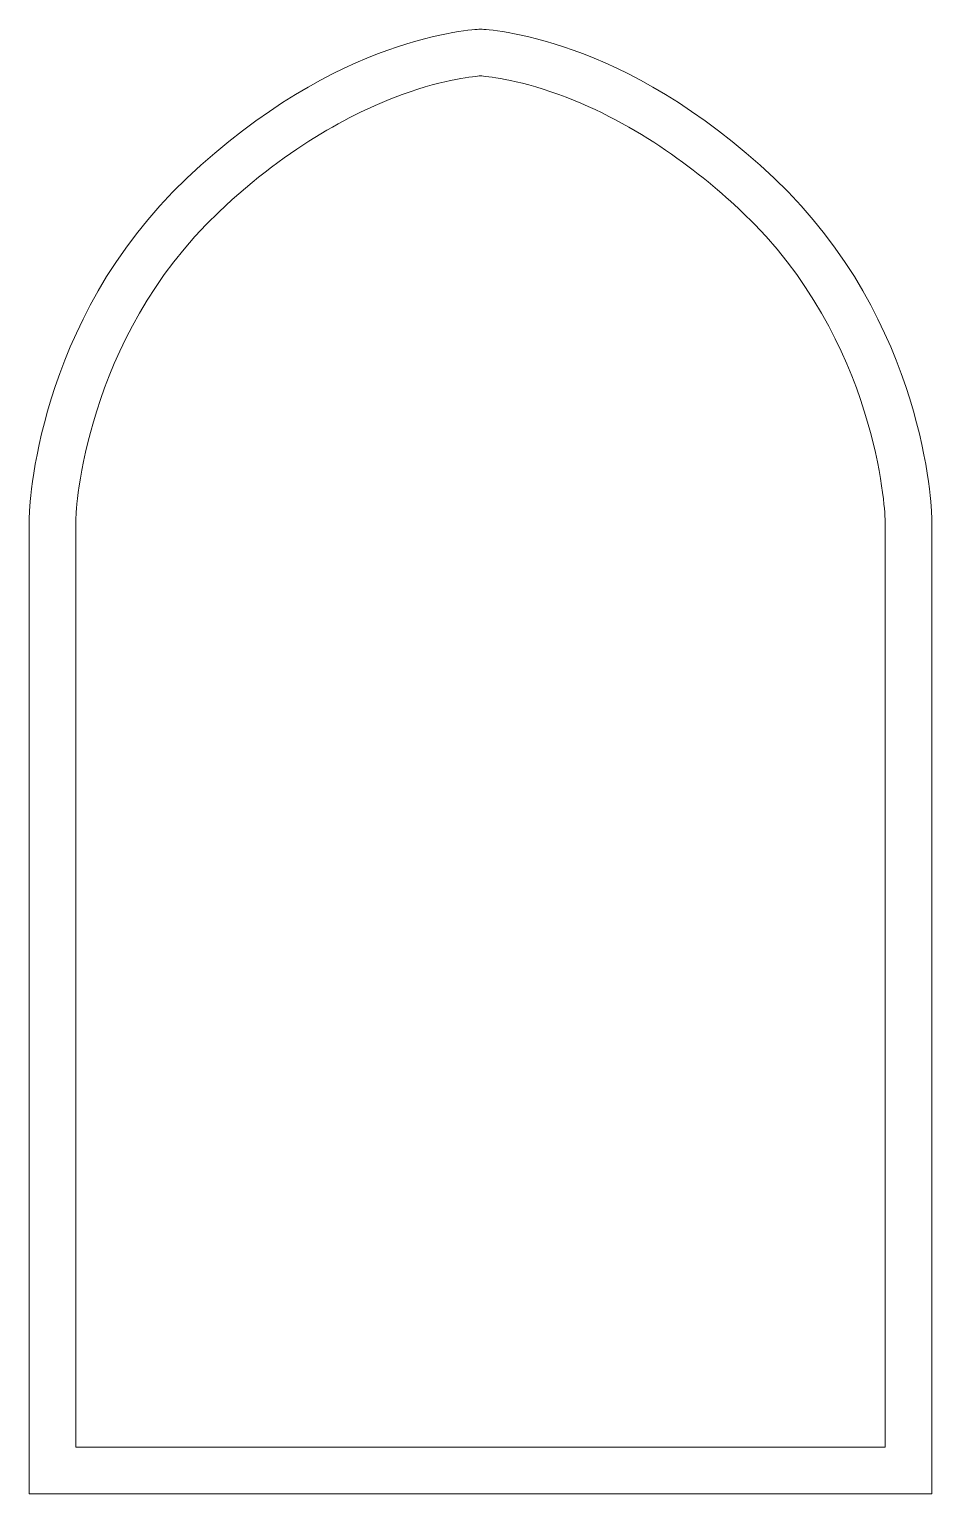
# Model space of a CAD drawing. Header units: inches. Extents: x 0.5 to 7.7, y -11.7 to 0.
import ezdxf

# ---------------------------------------------------------------- set-up
doc = ezdxf.new("R2010")
doc.units = ezdxf.units.IN
doc.header["$MEASUREMENT"] = 0
doc.layers.add('Layer 1', color=7, linetype='Continuous')

msp = doc.modelspace()

# ---------------------------------------------------------------- linework, layer by layer
at = {"layer": 'Layer 1', "lineweight": 0}
for points, knots in [([(7.727, -11.693), (7.727, -11.693), (0.522, -11.693), (0.522, -11.693), (0.522, -11.693), (0.522, -3.898), (0.522, -3.898), (0.524, -3.835), (0.568, -2.339), (1.779, -1.19), (2.985, -0.045), (4.073, -0.002), (4.119, 0), (4.119, 0), (4.124, 0), (4.124, 0), (4.124, 0), (4.13, 0), (4.13, 0), (4.176, -0.002), (5.264, -0.045), (6.47, -1.19), (7.681, -2.339), (7.725, -3.835), (7.727, -3.898), (7.727, -3.898), (7.727, -3.902), (7.727, -3.902), (7.727, -3.902), (7.727, -11.693), (7.727, -11.693)], [0, 0, 0, 0, 1, 1, 1, 2, 2, 2, 3, 3, 3, 4, 4, 4, 5, 5, 5, 6, 6, 6, 7, 7, 7, 8, 8, 8, 9, 9, 9, 10, 10, 10, 10]), ([(0.894, -11.321), (0.894, -11.321), (7.354, -11.321), (7.354, -11.321), (7.354, -11.321), (7.354, -3.904), (7.354, -3.904), (7.352, -3.855), (7.294, -2.485), (6.214, -1.459), (5.898, -1.16), (5.387, -0.753), (4.75, -0.521), (4.402, -0.394), (4.164, -0.375), (4.124, -0.372), (4.086, -0.375), (3.848, -0.394), (3.499, -0.521), (3.147, -0.649), (2.608, -0.916), (2.035, -1.459), (0.956, -2.484), (0.896, -3.852), (0.894, -3.904), (0.894, -3.904), (0.894, -11.321), (0.894, -11.321)], [0, 0, 0, 0, 1, 1, 1, 2, 2, 2, 3, 3, 3, 4, 4, 4, 5, 5, 5, 6, 6, 6, 7, 7, 7, 8, 8, 8, 9, 9, 9, 9])]:
    msp.add_open_spline(points, degree=3, knots=knots, dxfattribs=at)

doc.saveas('drawing.dxf')
